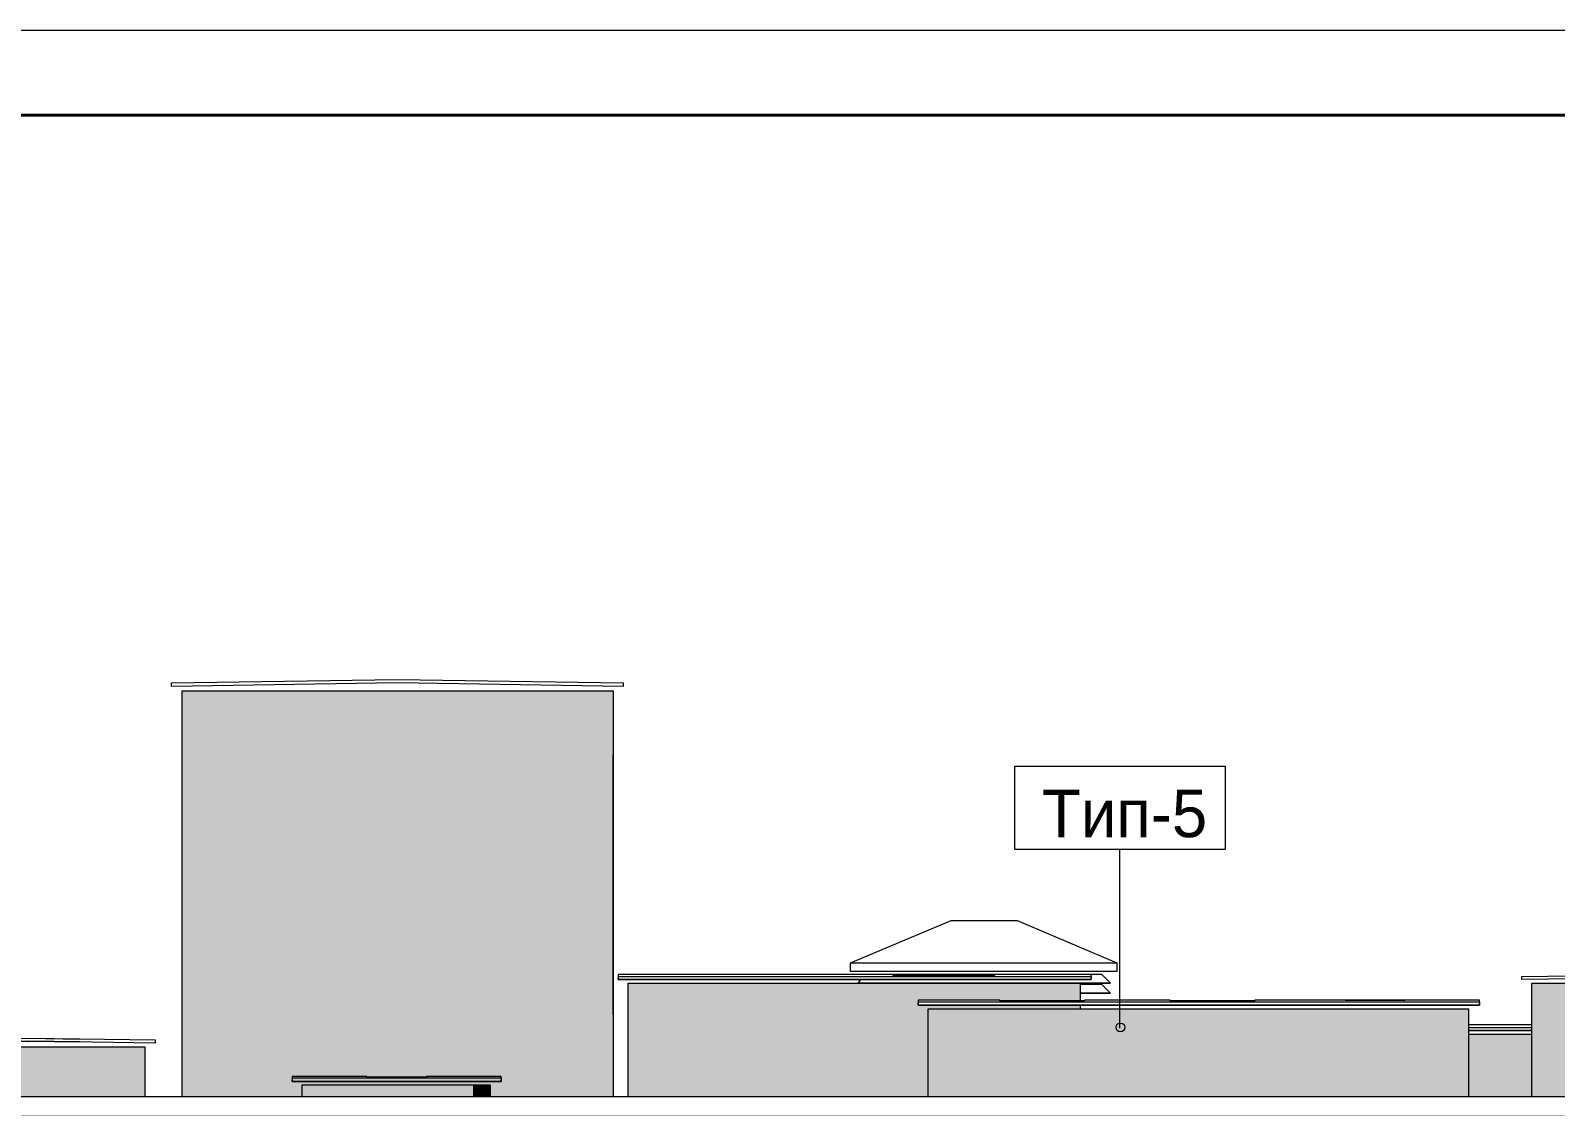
# Model space of a CAD drawing. Header units: millimetres. Extents: x -28928 to 100580, y -22867 to 36490.
# Drawn here: x 35031 to 44019, y 30148 to 36490 of the extents above; entities that cross this region are included whole.
import ezdxf

# ---------------------------------------------------------------- set-up
doc = ezdxf.new("R2010")
doc.units = ezdxf.units.MM
doc.layers.add('PDF _Геометрия', color=7, linetype='Continuous', true_color=0x8f8e8d)
doc.layers.add('PDF _Сплошная заливка', color=7, linetype='Continuous', true_color=0xffffff)
doc.layers.add('PDF _Текст', color=7, linetype='Continuous')

msp = doc.modelspace()

# ---------------------------------------------------------------- hatches: boundary and pattern name
at = {"layer": 'PDF _Сплошная заливка', "true_color": 0x383e42, "transparency": 33554559}
for points in [[(37740.67082303915, 30275.27446497674), (37740.67082303915, 30207.58215728443), (38358.36313073146, 30207.58215728443), (38358.36313073146, 32597.96677266907), (35925.67082303912, 32597.96677266907), (35925.67082303912, 30207.58215728443), (36632.20928457761, 30207.58215728443), (36632.20928457761, 30275.27446497674)], [(41116.82466919304, 30744.88984959213), (40262.20928457765, 30744.88984959213), (40262.20928457765, 30774.5052342075), (40744.51697688534, 30774.5052342075), (41116.82466919304, 30770.27446497674), (41116.82466919304, 30876.04369574596), (38552.97851534685, 30876.04369574596), (38552.97851534685, 30207.58215728443), (40321.44005380843, 30207.58215728443), (40321.44005380843, 30723.73600343828), (41116.82466919304, 30723.73600343828)], [(34334.90159226989, 30275.27446497674), (34546.44005380836, 30275.27446497674), (34546.44005380836, 30207.58215728443), (35599.9015922699, 30207.58215728443), (35599.9015922699, 30499.50523420751), (34334.90159226989, 30499.50523420751), (34334.90159226989, 30330.27446497673), (34605.67082303911, 30330.27446497673), (34605.67082303911, 30296.42831113059), (34334.90159226989, 30296.42831113059)]]:
    msp.add_hatch(color=250, dxfattribs=at).paths.add_polyline_path(points)
h = msp.add_hatch(color=250, dxfattribs=at)
h.paths.add_polyline_path([(41116.82466919304, 30770.27446497674), (41218.33013073151, 30770.27446497674), (41218.33013073151, 30876.04369574596), (41116.82466919304, 30876.04369574596)])
h.paths.add_polyline_path([(41218.33013073151, 30744.88984959213), (41116.82466919304, 30744.88984959213), (41116.82466919304, 30723.73600343828), (41218.33013073151, 30723.73600343828)])

# ---------------------------------------------------------------- linework, layer by layer
at = {"layer": 'PDF _Геометрия', "color": 7, "lineweight": 18}
msp.add_lwpolyline([(97077.20928457828, 36490.2744649768), (-28927.79071542314, 36490.2744649768), (-28927.79071542314, -22867.41784271618), (97077.20928457828, -22867.41784271618)], dxfattribs=at)
at = {"layer": 'PDF _Геометрия', "color": 7, "lineweight": 40}
msp.add_lwpolyline([(96590.6708230398, 35991.04369574602), (96590.6708230398, -22368.1870734854), (-26930.86763850004, -22368.1870734854), (-26930.86763850004, 35991.04369574602)], close=True, dxfattribs=at)
at = {"layer": 'PDF _Геометрия', "color": 7, "lineweight": 9}
for points in [[(35862.20928457759, 32644.50523420754), (37194.90159226992, 32665.65908036137), (38523.36313073148, 32644.50523420754), (38523.36313073148, 32623.35138805369), (37194.90159226992, 32644.50523420754), (35862.20928457759, 32623.35138805369)], [(38464.1323615007, 30689.88984959213), (38464.1323615007, 32221.4283111306)], [(40833.36313073149, 32153.7360034383), (42072.9785153469, 32153.7360034383), (42072.9785153469, 31662.96677266906), (40833.36313073149, 31662.96677266906)], [(40456.82466919303, 31244.12061882289), (40846.05543842381, 31244.12061882289), (41434.13236150073, 30994.50523420752), (41434.13236150073, 30943.73600343829), (39864.51697688534, 30943.73600343829), (39864.51697688534, 30994.50523420752)], [(38493.74774611609, 30914.12061882289), (41281.82466919304, 30914.12061882289), (41281.82466919304, 30926.8129265152), (40714.90159226996, 30926.8129265152), (40714.90159226996, 30922.58215728443), (40114.13236150071, 30922.58215728443), (40114.13236150071, 30926.8129265152), (38493.74774611609, 30926.8129265152)], [(45047.20928457771, 30897.19754189982), (44433.74774611616, 30905.65908036136), (43820.2862076546, 30897.19754189982), (43820.2862076546, 30914.12061882289), (44433.74774611616, 30922.58215728443), (45047.20928457771, 30914.12061882289)], [(40262.20928457765, 30766.04369574598), (43570.67082303923, 30766.04369574598), (43570.67082303923, 30774.5052342075), (43130.67082303923, 30774.5052342075), (42779.51697688537, 30774.5052342075), (42246.44005380843, 30774.5052342075), (42246.44005380843, 30770.27446497674), (41747.20928457766, 30770.27446497674), (41747.20928457766, 30774.5052342075), (41243.74774611612, 30774.5052342075), (41243.74774611612, 30770.27446497674), (40744.51697688534, 30770.27446497674), (40744.51697688534, 30774.5052342075), (40262.20928457765, 30774.5052342075)], [(35020.28620765451, 30550.27446497674), (35764.9015922699, 30541.8129265152), (35764.9015922699, 30520.65908036135), (35020.28620765451, 30533.35138805366), (34719.90159226987, 30529.12061882289), (35020.28620765451, 30533.35138805366), (34275.67082303911, 30520.65908036135), (34275.67082303911, 30541.8129265152)], [(35020.28620765451, 30533.35138805366), (35320.67082303914, 30529.12061882289)], [(36572.97851534683, 30317.58215728443), (37804.13236150068, 30317.58215728443), (37804.13236150068, 30326.04369574596), (37364.1323615007, 30326.04369574596), (37364.1323615007, 30321.81292651521), (37012.97851534684, 30321.81292651521), (37012.97851534684, 30326.04369574596), (36572.97851534683, 30326.04369574596)]]:
    msp.add_lwpolyline(points, close=True, dxfattribs=at)
for points in [[(35925.67082303912, 30207.58215728443), (35925.67082303912, 32597.96677266907), (38358.36313073146, 32597.96677266907), (38464.1323615007, 32597.96677266907), (38464.1323615007, 30207.58215728443)], [(41451.05543842382, 30609.5052342075), (41451.05543842382, 31662.96677266906)], [(39864.51697688534, 30994.50523420752), (40456.82466919303, 31244.12061882289), (40846.05543842381, 31244.12061882289), (41434.13236150073, 30994.50523420752), (41434.13236150073, 30943.73600343829), (41404.51697688535, 30943.73600343829), (39898.36313073148, 30943.73600343829), (39864.51697688534, 30943.73600343829), (39864.51697688534, 30994.50523420752), (41434.13236150073, 30994.50523420752)], [(40714.90159226996, 30926.8129265152), (40114.13236150071, 30926.8129265152)], [(40114.13236150071, 30922.58215728443), (40714.90159226996, 30922.58215728443)], [(41396.05543842381, 30876.04369574596), (41345.28620765457, 30926.8129265152), (41281.82466919304, 30926.8129265152)], [(41281.82466919304, 30914.12061882289), (41281.82466919304, 30897.19754189982), (38493.74774611609, 30897.19754189982), (38493.74774611609, 30905.65908036136)], [(38493.74774611609, 30914.12061882289), (38493.74774611609, 30897.19754189982), (41281.82466919304, 30897.19754189982), (41281.82466919304, 30905.65908036136)], [(38552.97851534685, 30207.58215728443), (38552.97851534685, 30876.04369574596), (41116.82466919304, 30876.04369574596), (41218.36313073149, 30876.04369574596), (41218.36313073149, 30770.27446497674)], [(39923.7477461161, 30897.19754189982), (39906.82466919303, 30876.04369574596)], [(39906.82466919303, 30876.04369574596), (41396.05543842381, 30876.04369574596), (39906.82466919303, 30876.04369574596)], [(41345.28620765457, 30867.58215728444), (41396.05543842381, 30816.81292651521), (41345.28620765457, 30867.58215728444), (41218.36313073149, 30867.58215728444)], [(43879.51697688538, 30207.58215728443), (43879.51697688538, 30876.04369574596), (44882.20928457769, 30876.04369574596), (44987.97851534693, 30876.04369574596), (44987.97851534693, 30207.58215728443)], [(43570.67082303923, 30766.04369574598), (43570.67082303923, 30744.88984959213), (40262.20928457765, 30744.88984959213), (40262.20928457765, 30757.58215728443)], [(40262.20928457765, 30766.04369574598), (40262.20928457765, 30744.88984959213), (43570.67082303923, 30744.88984959213), (43570.67082303923, 30757.58215728443)], [(40744.51697688534, 30770.27446497674), (41243.74774611612, 30770.27446497674)], [(41218.36313073149, 30816.81292651521), (41396.05543842381, 30816.81292651521), (41218.36313073149, 30816.81292651521)], [(41218.36313073149, 30744.88984959213), (41218.36313073149, 30723.73600343828)], [(41747.20928457766, 30770.27446497674), (42246.44005380843, 30770.27446497674)], [(42779.51697688537, 30774.5052342075), (43130.67082303923, 30774.5052342075)], [(40321.44005380843, 30207.58215728443), (40321.44005380843, 30723.73600343828), (43405.67082303923, 30723.73600343828), (43507.20928457769, 30723.73600343828), (43507.20928457769, 30207.58215728443)], [(43879.51697688538, 30630.65908036135), (43507.20928457769, 30630.65908036135)], [(43507.20928457769, 30613.73600343828), (43879.51697688538, 30613.73600343828)], [(43879.51697688538, 30596.8129265152), (43507.20928457769, 30596.8129265152), (43879.51697688538, 30596.8129265152)], [(43507.20928457769, 30575.65908036136), (43832.97851534691, 30575.65908036136), (43879.51697688538, 30575.65908036136)], [(34334.90159226989, 30330.27446497673), (34334.90159226989, 30499.50523420751), (35599.9015922699, 30499.50523420751), (35705.67082303912, 30499.50523420751), (35705.67082303912, 30207.58215728443)], [(35020.28620765451, 30550.27446497674), (35320.67082303914, 30546.04369574596)], [(35020.28620765451, 30550.27446497674), (35320.67082303914, 30546.04369574596)], [(37804.13236150068, 30317.58215728443), (37804.13236150068, 30296.42831113059), (36572.97851534683, 30296.42831113059), (36572.97851534683, 30304.88984959211)], [(36572.97851534683, 30317.58215728443), (36572.97851534683, 30296.42831113059), (37804.13236150068, 30296.42831113059), (37804.13236150068, 30304.88984959211)], [(37012.97851534684, 30321.81292651521), (37364.1323615007, 30321.81292651521)], [(82320.28620765505, 30089.12061882288), (82320.28620765505, 30207.58215728443), (82320.28620765505, 30089.12061882288), (-21934.32917696152, 30089.12061882288), (-21934.32917696152, 30207.58215728443), (82320.28620765505, 30207.58215728443)], [(36632.20928457761, 30207.58215728443), (36632.20928457761, 30275.27446497674), (37639.13236150068, 30275.27446497674), (37740.67082303915, 30275.27446497674), (37740.67082303915, 30207.58215728443)]]:
    msp.add_lwpolyline(points, dxfattribs=at)
for points in [[(41429.90159226996, 30613.73600343828), (41429.90159226996, 30630.65908036135), (41438.36313073151, 30639.1206188229), (41455.28620765459, 30639.1206188229)], [(41429.90159226996, 30613.73600343828), (41429.90159226996, 30630.65908036135), (41438.36313073151, 30639.1206188229), (41455.28620765459, 30639.1206188229)], [(41455.28620765459, 30588.35138805367), (41438.36313073151, 30588.35138805367), (41429.90159226996, 30601.04369574598), (41429.90159226996, 30613.73600343828)], [(41455.28620765459, 30588.35138805367), (41438.36313073151, 30588.35138805367), (41429.90159226996, 30601.04369574598), (41429.90159226996, 30613.73600343828)], [(41455.28620765459, 30639.1206188229), (41467.9785153469, 30639.1206188229), (41480.6708230392, 30630.65908036135), (41480.6708230392, 30613.73600343828)], [(41455.28620765459, 30639.1206188229), (41467.9785153469, 30639.1206188229), (41480.6708230392, 30630.65908036135), (41480.6708230392, 30613.73600343828)], [(41480.6708230392, 30613.73600343828), (41480.6708230392, 30601.04369574598), (41467.9785153469, 30588.35138805367), (41455.28620765459, 30588.35138805367)], [(41480.6708230392, 30613.73600343828), (41480.6708230392, 30601.04369574598), (41467.9785153469, 30588.35138805367), (41455.28620765459, 30588.35138805367)]]:
    msp.add_open_spline(points, degree=3, dxfattribs=at)
at = {"layer": 'PDF _Сплошная заливка', "color": 250, "lineweight": 9, "true_color": 0x383e42, "transparency": 33554559}
for points in [[(38358.36313073146, 32597.96677266907), (38358.36313073146, 30207.58215728443), (38464.1323615007, 32597.96677266907), (38464.1323615007, 30207.58215728443)], [(43879.51697688538, 30876.04369574596), (43879.51697688538, 30207.58215728443), (44882.17545534694, 30876.04369574596), (44882.17545534694, 30207.58215728443)], [(40321.44005380843, 30723.73600343828), (40321.44005380843, 30207.58215728443), (43405.67082303923, 30723.73600343828), (43405.67082303923, 30207.58215728443)], [(43405.67082303923, 30723.73600343828), (43405.67082303923, 30207.58215728443), (43507.17628457768, 30723.73600343828), (43507.17628457768, 30207.58215728443)], [(43507.20928457769, 30575.65908036136), (43507.20928457769, 30207.58215728443), (43832.94552380848, 30575.65908036136), (43832.94552380848, 30207.58215728443)], [(43832.97851534691, 30575.65908036136), (43832.97851534691, 30207.58215728443), (43879.48389227001, 30575.65908036136), (43879.48389227001, 30207.58215728443)], [(35599.9015922699, 30499.50523420751), (35599.9015922699, 30207.58215728443), (35705.67082303912, 30499.50523420751), (35705.67082303912, 30207.58215728443)], [(36632.20928457761, 30275.27446497674), (36632.20928457761, 30207.58215728443), (37639.13236150068, 30275.27446497674), (37639.13236150068, 30207.58215728443)], [(37639.13236150068, 30275.27446497674), (37639.13236150068, 30207.58215728443), (37740.67082303915, 30275.27446497674), (37740.67082303915, 30207.58215728443)]]:
    msp.add_solid(points, dxfattribs=at)

# ---------------------------------------------------------------- texts
at = {"layer": 'PDF _Текст', "insert": (40992.58331197438, 31873.84327711698), "char_height": 280.1272685734552, "attachment_point": 4, "style": ''}
msp.add_mtext('Тип-5', dxfattribs=at)

doc.saveas('drawing.dxf')
